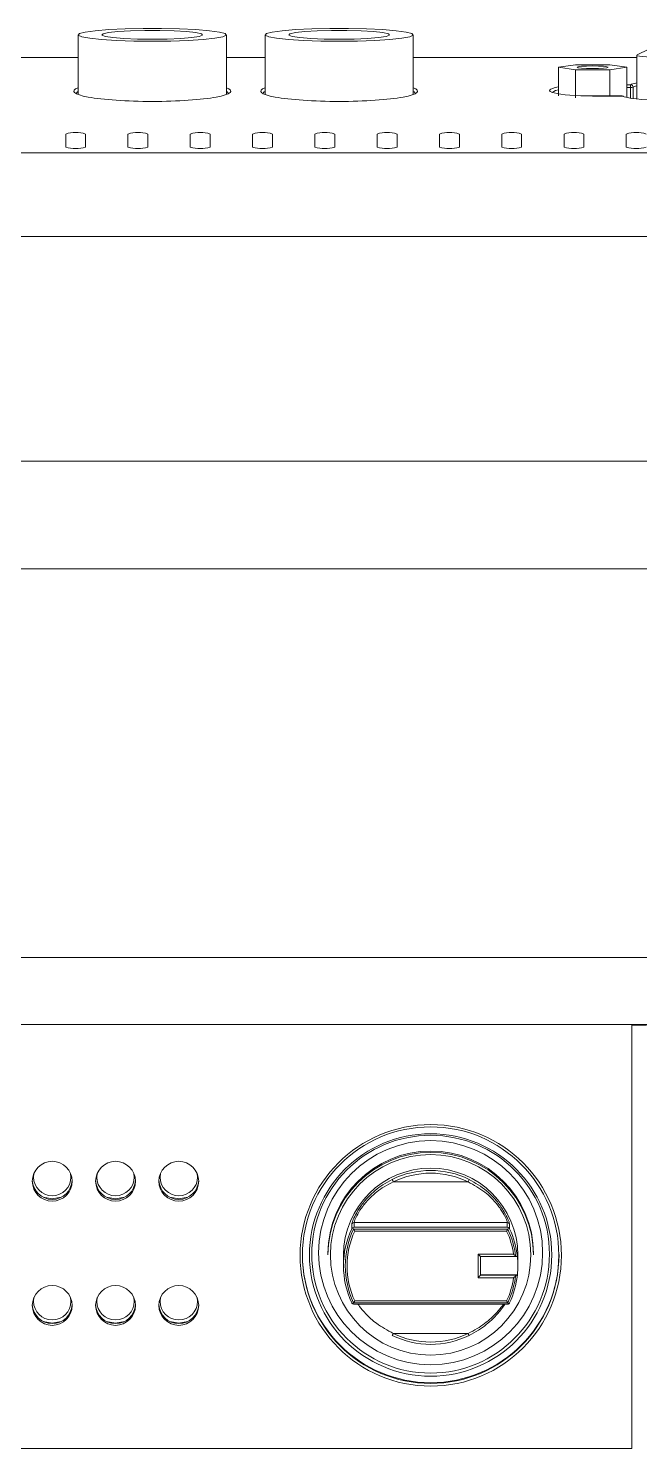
# Model space of a CAD drawing. Header units: millimetres. Extents: x 56 to 1167, y 133 to 726.
# Drawn here: x 151.1 to 200.2, y 479.9 to 593.8 of the extents above; entities that cross this region are included whole.
import ezdxf

# ---------------------------------------------------------------- set-up
doc = ezdxf.new("R2010")
doc.units = ezdxf.units.MM

msp = doc.modelspace()

# ---------------------------------------------------------------- linework, layer by layer
at = {"color": 7, "linetype": 'Continuous', "lineweight": 15}
for p, q in [((155.127, 593.262), (155.127, 588.472)), ((167.027, 588.472), (167.027, 593.262)), ((170.127, 593.262), (170.127, 588.472)), ((182.027, 588.472), (182.027, 593.262)), ((155.127, 591.436), (147.977, 591.436)), ((170.127, 591.436), (167.027, 591.436)), ((199.959, 591.436), (182.027, 591.436)), ((199.959, 591.622), (199.959, 588.115)), ((200.923, 592.114), (199.989, 591.652)), ((195.044, 590.865), (193.669, 590.657)), ((193.669, 590.657), (195.044, 590.45)), ((193.669, 590.657), (193.669, 588.375)), ((197.794, 590.865), (195.044, 590.865)), ((195.044, 590.45), (195.044, 588.214)), ((195.044, 590.45), (197.794, 590.45)), ((199.169, 590.657), (197.794, 590.865)), ((197.794, 590.45), (199.169, 590.657)), ((197.794, 590.45), (197.794, 588.356)), ((199.169, 590.657), (199.169, 588.232)), ((199.471, 589.255), (199.471, 589.04)), ((198.796, 588.356), (196.419, 588.356)), ((198.796, 588.354), (196.419, 588.354)), ((154.124, 585.303), (154.124, 584.259)), ((155.724, 584.259), (155.724, 585.303)), ((159.124, 585.303), (159.124, 584.259)), ((160.724, 584.259), (160.724, 585.303)), ((164.124, 585.303), (164.124, 584.259)), ((165.724, 584.259), (165.724, 585.303)), ((169.124, 585.303), (169.124, 584.259)), ((170.724, 584.259), (170.724, 585.303)), ((174.124, 585.303), (174.124, 584.259)), ((175.724, 584.259), (175.724, 585.303)), ((179.124, 585.303), (179.124, 584.259)), ((180.724, 584.259), (180.724, 585.303)), ((184.124, 585.303), (184.124, 584.259)), ((185.724, 584.259), (185.724, 585.303)), ((189.124, 585.303), (189.124, 584.259)), ((190.724, 584.259), (190.724, 585.303)), ((194.124, 585.303), (194.124, 584.259)), ((195.724, 584.259), (195.724, 585.303)), ((199.124, 585.303), (199.124, 584.259)), ((78.533, 583.797), (432.314, 583.797)), ((432.092, 577.087), (78.756, 577.087)), ((78.945, 559.068), (431.902, 559.068)), ((431.97, 550.438), (78.877, 550.438)), ((88.774, 519.248), (379.224, 519.248)), ((91.274, 513.874), (376.724, 513.874)), ((200.758, 513.825), (199.558, 513.825)), ((199.558, 513.825), (199.558, 479.854)), ((151.544, 501.858), (151.544, 501.634)), ((154.544, 501.634), (154.544, 501.858)), ((156.624, 501.858), (156.624, 501.634)), ((159.624, 501.634), (159.624, 501.858)), ((161.704, 501.858), (161.704, 501.634)), ((164.704, 501.634), (164.704, 501.858)), ((180.419, 501.25), (186.429, 501.25)), ((177.092, 497.493), (177.092, 497.886)), ((177.273, 498), (177.273, 497.608)), ((189.574, 498), (177.273, 498)), ((189.574, 497.608), (189.574, 498)), ((189.755, 497.886), (189.755, 497.493)), ((177.236, 497.454), (177.167, 497.574)), ((177.236, 497.454), (189.611, 497.454)), ((177.273, 497.608), (189.574, 497.608)), ((189.521, 497.308), (177.326, 497.308)), ((189.611, 497.454), (189.681, 497.574)), ((175.174, 495.5), (175.174, 495.391)), ((176.424, 495.374), (176.424, 494.519)), ((187.224, 495.448), (190.073, 495.448)), ((187.224, 493.556), (187.224, 495.448)), ((187.423, 495.266), (190.366, 495.266)), ((187.424, 495.266), (187.424, 493.772)), ((190.383, 495.267), (190.383, 495.293)), ((190.424, 494.546), (190.424, 495.374)), ((191.674, 495.391), (191.674, 495.5)), ((190.073, 493.556), (187.224, 493.556)), ((187.424, 493.798), (190.383, 493.798)), ((187.424, 493.772), (190.383, 493.772)), ((190.383, 493.798), (190.383, 493.772)), ((151.544, 491.896), (151.544, 491.672)), ((154.544, 491.672), (154.544, 491.896)), ((156.624, 491.896), (156.624, 491.672)), ((159.624, 491.672), (159.624, 491.896)), ((161.704, 491.896), (161.704, 491.672)), ((164.704, 491.672), (164.704, 491.896)), ((177.236, 491.56), (177.167, 491.459)), ((189.611, 491.56), (177.236, 491.56)), ((189.574, 491.431), (177.273, 491.431)), ((177.326, 491.696), (189.521, 491.696)), ((189.611, 491.56), (189.681, 491.459)), ((186.429, 489.096), (180.419, 489.096)), ((199.558, 479.854), (91.289, 479.854))]:
    msp.add_line(p, q, dxfattribs=at)
at = {"color": 8, "linetype": 'Continuous', "lineweight": 15}
for p, q in [((155.127, 591.432), (147.977, 591.432)), ((170.127, 591.432), (167.027, 591.432)), ((199.959, 591.432), (182.027, 591.432)), ((199.169, 589.255), (199.471, 589.255)), ((199.471, 589.04), (199.169, 589.04)), ((199.471, 588.176), (199.471, 589.04)), ((199.667, 588.148), (199.667, 589.053)), ((196.419, 588.354), (196.419, 588.356)), ((198.796, 588.354), (198.796, 588.356)), ((151.544, 501.634), (151.574, 501.934)), ((154.513, 501.934), (154.544, 501.634)), ((156.624, 501.634), (156.654, 501.934)), ((159.593, 501.934), (159.624, 501.634)), ((161.704, 501.634), (161.734, 501.934)), ((164.673, 501.934), (164.704, 501.634)), ((151.544, 491.672), (151.574, 491.972)), ((154.513, 491.972), (154.544, 491.672)), ((156.624, 491.672), (156.654, 491.972)), ((159.593, 491.972), (159.624, 491.672)), ((161.704, 491.672), (161.734, 491.972)), ((164.673, 491.972), (164.704, 491.672))]:
    msp.add_line(p, q, dxfattribs=at)
at = {"color": 7, "linetype": 'Continuous', "lineweight": 15, "flags": 128}
for points in [[(161.077, 592.743), (162.557, 592.76), (163.944, 592.808), (165.15, 592.884), (166.101, 592.984), (166.736, 593.102), (167.015, 593.229), (166.922, 593.359), (166.461, 593.483), (165.662, 593.593), (164.574, 593.682), (163.267, 593.744), (161.823, 593.777), (160.331, 593.777), (158.887, 593.744), (157.58, 593.682), (156.493, 593.593), (155.693, 593.483), (155.232, 593.359), (155.139, 593.229), (155.418, 593.102), (156.053, 592.984), (157.004, 592.884), (158.211, 592.808), (159.597, 592.76), (161.077, 592.743)], [(161.077, 592.909), (159.883, 592.925), (158.796, 592.97), (157.911, 593.042), (157.307, 593.133), (157.038, 593.236), (157.129, 593.341), (157.57, 593.439), (158.322, 593.521), (159.32, 593.58), (160.473, 593.611), (161.681, 593.611), (162.834, 593.58), (163.832, 593.521), (164.584, 593.439), (165.026, 593.341), (165.116, 593.236), (164.847, 593.133), (164.243, 593.042), (163.359, 592.97), (162.271, 592.925), (161.077, 592.909)], [(176.077, 592.743), (177.557, 592.76), (178.944, 592.808), (180.15, 592.884), (181.101, 592.984), (181.736, 593.102), (182.015, 593.229), (181.922, 593.359), (181.461, 593.483), (180.662, 593.593), (179.574, 593.682), (178.267, 593.744), (176.823, 593.777), (175.331, 593.777), (173.887, 593.744), (172.58, 593.682), (171.493, 593.593), (170.693, 593.483), (170.232, 593.359), (170.139, 593.229), (170.418, 593.102), (171.053, 592.984), (172.004, 592.884), (173.211, 592.808), (174.597, 592.76), (176.077, 592.743)], [(176.077, 592.909), (174.883, 592.925), (173.796, 592.97), (172.911, 593.042), (172.307, 593.133), (172.038, 593.236), (172.129, 593.341), (172.57, 593.439), (173.322, 593.521), (174.32, 593.58), (175.473, 593.611), (176.681, 593.611), (177.834, 593.58), (178.832, 593.521), (179.584, 593.439), (180.026, 593.341), (180.116, 593.236), (179.847, 593.133), (179.243, 593.042), (178.359, 592.97), (177.271, 592.925), (176.077, 592.909)], [(199.989, 591.652), (199.96, 591.614), (200.027, 591.577), (200.185, 591.541), (200.426, 591.51), (200.741, 591.483), (201.113, 591.464), (201.526, 591.452), (201.959, 591.447)], [(195.169, 590.657), (195.264, 590.616), (195.535, 590.58), (195.94, 590.557), (196.419, 590.548), (196.897, 590.557), (197.302, 590.58), (197.573, 590.616), (197.669, 590.657), (197.573, 590.699), (197.302, 590.734), (196.897, 590.758), (196.419, 590.766), (195.94, 590.758), (195.535, 590.734), (195.264, 590.699), (195.169, 590.657)], [(152.321, 500.012), (153.044, 499.877), (153.766, 500.012)], [(157.401, 500.012), (158.124, 499.877), (158.846, 500.012)], [(162.481, 500.012), (163.204, 499.877), (163.926, 500.012)], [(152.321, 490.05), (153.044, 489.915), (153.766, 490.05)], [(157.401, 490.05), (158.124, 489.915), (158.846, 490.05)], [(162.481, 490.05), (163.204, 489.915), (163.926, 490.05)]]:
    msp.add_lwpolyline(points, dxfattribs=at)
at = {"color": 7, "linetype": 'Continuous', "lineweight": 15}
for centre, radius in [((183.428, 495.355), 10.489), ((183.419, 495.372), 10.289), ((183.419, 495.388), 9.724), ((183.419, 495.448), 9.537), ((183.419, 495.568), 8.989), ((153.045, 501.3), 1.598), ((158.125, 501.3), 1.598), ((163.205, 501.3), 1.598), ((183.42, 495.396), 8.042), ((153.045, 491.338), 1.598), ((158.125, 491.338), 1.598), ((163.205, 491.338), 1.598)]:
    msp.add_circle(centre, radius, dxfattribs=at)
for centre, radius, start, end in [((199.463, 589.052), 0.204, 0.38327, 87.61286), ((199.507, 589.938), 0.899, 267.74574, 280.23847), ((198.796, 588.156), 0.2, 59.7666, 90), ((198.802, 588.165), 0.189, 59.82483, 91.76083), ((154.924, 582.879), 2.553, 71.73716, 108.26284), ((159.924, 582.879), 2.553, 71.73699, 108.26301), ((164.924, 582.879), 2.553, 71.73716, 108.26284), ((169.924, 582.879), 2.553, 71.73699, 108.26301), ((174.924, 582.879), 2.553, 71.73699, 108.26301), ((179.924, 582.879), 2.553, 71.73716, 108.26284), ((184.924, 582.879), 2.553, 71.73699, 108.26301), ((189.924, 582.879), 2.553, 71.73699, 108.26301), ((194.924, 582.879), 2.553, 71.73699, 108.26301), ((199.924, 582.879), 2.553, 71.73707, 108.26293), ((154.924, 586.683), 2.553, 251.73716, 288.26284), ((159.924, 586.683), 2.553, 251.73699, 288.26301), ((164.924, 586.683), 2.553, 251.73716, 288.26284), ((169.924, 586.683), 2.553, 251.73699, 288.26301), ((174.924, 586.683), 2.553, 251.73699, 288.26301), ((179.924, 586.683), 2.553, 251.73716, 288.26284), ((184.924, 586.683), 2.553, 251.73699, 288.26301), ((189.924, 586.683), 2.553, 251.73699, 288.26301), ((194.924, 586.683), 2.553, 251.73699, 288.26301), ((199.924, 586.683), 2.553, 251.73707, 288.26293), ((183.424, 495.475), 8.25, 0.17025, 179.82975), ((183.424, 495.366), 8.25, 0.17028, 179.82972), ((153.044, 501.439), 1.6, 182.51512, 357.48488), ((153.044, 501.634), 1.5, 180, 0), ((158.124, 501.439), 1.6, 182.51484, 357.48516), ((158.124, 501.634), 1.5, 180, 0), ((163.204, 501.439), 1.6, 182.51501, 357.48499), ((163.204, 501.634), 1.5, 180, 0), ((183.424, 495.354), 7, 0.15955, 179.84045), ((183.424, 495.14), 7.024, 63.86872, 116.13128), ((181.916, 502.043), 1.694, 200.61509, 207.89613), ((183.424, 495.124), 6.823, 63.86881, 116.13119), ((184.931, 502.043), 1.694, 332.10387, 339.38491), ((177.273, 497.8), 0.2, 89.94536, 154.61356), ((189.574, 497.8), 0.2, 25.38552, 90.05555), ((183.373, 494.519), 6.95, 154.66435, 205.33565), ((183.374, 494.507), 6.809, 154.35285, 205.64715), ((183.375, 494.502), 6.669, 155.11343, 204.88657), ((183.468, 494.501), 6.673, 8.16405, 24.88182), ((183.469, 494.506), 6.813, 6.79914, 25.64285), ((183.471, 494.518), 6.953, 6.17645, 25.332), ((183.424, 495.442), 10.3, 180.16056, 359.83944), ((183.478, 494.546), 6.946, 353.82482, 6.17518), ((183.468, 494.503), 6.673, 335.11804, 351.83609), ((183.469, 494.508), 6.813, 334.35696, 353.20105), ((183.471, 494.52), 6.953, 334.668, 353.82355), ((153.044, 491.477), 1.6, 182.51484, 357.48516), ((153.044, 491.672), 1.5, 180, 0), ((158.124, 491.477), 1.6, 182.51484, 357.48516), ((158.124, 491.672), 1.5, 180, 0), ((163.204, 491.477), 1.6, 182.51501, 357.48499), ((163.204, 491.672), 1.5, 180, 0), ((179.545, 489.47), 0.95, 325.72361, 336.83356), ((183.424, 495.241), 7.024, 243.86872, 296.13128), ((183.424, 495.222), 6.823, 243.86881, 296.13119), ((187.302, 489.47), 0.95, 203.16644, 214.27639)]:
    msp.add_arc(centre, radius, start, end, dxfattribs=at)
for centre, major_axis, ratio, start_param, end_param in [((161.077, 588.743), (6.3, 0), 0.1306505, 2.8066965, 4.712389), ((161.077, 588.743), (6.3, 0), 0.1306505, 4.712389, 6.6180815), ((176.077, 588.743), (6.3, 0), 0.1306505, 2.8066965, 4.712389), ((176.077, 588.743), (6.3, 0), 0.1306505, 4.712389, 6.6180815), ((161.077, 588.544), (6.1, 0), 0.1320766, 2.9193693, 3.1415927), ((161.077, 588.544), (6.1, 0), 0.1320766, 0, 0.2222234), ((176.077, 588.544), (6.1, 0), 0.1320766, 2.9193693, 3.1415927), ((176.077, 588.544), (6.1, 0), 0.1320766, 0, 0.2222234), ((196.419, 588.606), (3.25, 0), 0.1333271, 2.5795229, 3.1415927), ((201.919, 588.445), (3.2, 0), 0.1306505, 3.3621259, 4.712389), ((177.273, 497.391), (0, 0.217), 0.9230623, 0, 0.5612153), ((189.574, 497.391), (0, 0.217), 0.9230623, 5.72197, 6.2831853), ((187.224, 495.466), (0.2, -0.2), 0.0436609, 4.7560222, 6.3268185), ((187.224, 493.573), (0.2, 0.2), 0.0436609, 4.6687557, 6.2395521), ((177.273, 491.613), (0.2, 0), 0.909039, 4.1511737, 4.712389), ((189.574, 491.613), (0.2, 0), 0.909039, 4.712389, 5.2736043)]:
    msp.add_ellipse(centre, major_axis=major_axis, ratio=ratio, start_param=start_param, end_param=end_param, dxfattribs=at)
at = {"color": 8, "linetype": 'Continuous', "lineweight": 15}
for centre, major_axis, ratio, start_param, end_param in [((196.419, 588.805), (3.45, 0), 0.1306505, 2.4932761, 4.712389), ((202.594, 589.164), (3.2, 0), 0.1306505, 2.5384128, 2.9210594), ((202.594, 588.966), (3, 0), 0.1335502, 2.6433806, 2.9210594)]:
    msp.add_ellipse(centre, major_axis=major_axis, ratio=ratio, start_param=start_param, end_param=end_param, dxfattribs=at)
at = {"color": 7, "linetype": 'Continuous', "lineweight": 15}
for points, knots in [([(177.092, 497.886), (177.106, 497.944), (177.133, 498.061), (177.371, 498.595), (177.786, 499.295), (178.494, 500.174), (179.375, 500.932), (180.076, 501.309), (180.33, 501.446)], [0, 0, 0, 0, 0.1527719, 0.3064745, 0.461841, 0.6253118, 0.8642844, 1, 1, 1, 1]), ([(186.517, 501.446), (187, 501.165), (187.854, 500.669), (188.771, 499.694), (189.343, 498.851), (189.652, 498.217), (189.748, 497.946), (189.754, 497.897), (189.755, 497.886)], [0, 0, 0, 0, 0.26113593, 0.4617683, 0.63146737, 0.80005277, 0.95500401, 1, 1, 1, 1]), ([(180.419, 501.25), (180.172, 501.126), (179.497, 500.785), (178.639, 500.096), (177.948, 499.291), (177.544, 498.65), (177.313, 498.162), (177.286, 498.054), (177.273, 498)], [0, 0, 0, 0, 0.137979, 0.3784671, 0.5412173, 0.6952718, 0.8478862, 1, 1, 1, 1]), ([(189.574, 498), (189.573, 498.01), (189.567, 498.056), (189.474, 498.304), (189.174, 498.884), (188.616, 499.656), (187.72, 500.548), (186.897, 500.995), (186.429, 501.25)], [0, 0, 0, 0, 0.0448208, 0.1990006, 0.3662413, 0.5346839, 0.7353689, 1, 1, 1, 1]), ([(177.167, 497.574), (177.153, 497.565), (177.126, 497.547), (177.103, 497.515), (177.093, 497.496), (177.092, 497.493)], [0, 0, 0, 0, 0.4645423, 0.9318046, 1, 1, 1, 1]), ([(177.326, 497.308), (177.325, 497.309), (177.322, 497.314), (177.305, 497.341), (177.273, 497.392), (177.248, 497.434), (177.236, 497.454)], [0, 0, 0, 0, 0.016422, 0.0883417, 0.5432907, 1, 1, 1, 1]), ([(189.521, 497.308), (189.522, 497.309), (189.525, 497.314), (189.542, 497.341), (189.575, 497.392), (189.599, 497.434), (189.611, 497.454)], [0, 0, 0, 0, 0.016422, 0.08836391, 0.54329098, 1, 1, 1, 1]), ([(189.755, 497.493), (189.746, 497.509), (189.728, 497.54), (189.699, 497.563), (189.683, 497.573), (189.681, 497.574)], [0, 0, 0, 0, 0.4597912, 0.9174267, 1, 1, 1, 1]), ([(190.073, 495.448), (190.074, 495.448), (190.105, 495.421), (190.162, 495.372), (190.212, 495.331), (190.234, 495.313)], [0, 0, 0, 0, 0.0126546, 0.548827, 1, 1, 1, 1]), ([(190.234, 495.313), (190.257, 495.298), (190.304, 495.267), (190.356, 495.267), (190.383, 495.267)], [0, 0, 0, 0, 0.46902957, 1, 1, 1, 1]), ([(190.234, 493.702), (190.212, 493.68), (190.162, 493.634), (190.105, 493.583), (190.074, 493.556), (190.073, 493.556)], [0, 0, 0, 0, 0.4511918, 0.9873494, 1, 1, 1, 1]), ([(190.383, 493.772), (190.351, 493.766), (190.299, 493.756), (190.252, 493.716), (190.234, 493.702)], [0, 0, 0, 0, 0.6227938, 1, 1, 1, 1]), ([(177.092, 491.545), (177.101, 491.53), (177.119, 491.498), (177.148, 491.472), (177.164, 491.461), (177.167, 491.459)], [0, 0, 0, 0, 0.4597918, 0.9174202, 1, 1, 1, 1]), ([(177.236, 491.56), (177.248, 491.578), (177.273, 491.614), (177.305, 491.663), (177.322, 491.69), (177.325, 491.695), (177.326, 491.696)], [0, 0, 0, 0, 0.4567025, 0.9116371, 0.9835641, 1, 1, 1, 1]), ([(177.586, 491.431), (177.623, 491.378), (177.757, 491.189), (178.24, 490.611), (179.124, 489.796), (179.949, 489.35), (180.419, 489.096)], [0, 0, 0, 0, 0.09381266, 0.33466278, 0.62161577, 1, 1, 1, 1]), ([(186.429, 489.096), (186.675, 489.22), (187.351, 489.559), (188.205, 490.216), (188.901, 490.946), (189.147, 491.274), (189.264, 491.431)], [0, 0, 0, 0, 0.199879, 0.5482533, 0.784017, 1, 1, 1, 1]), ([(189.384, 491.431), (189.278, 491.281), (189.04, 490.942), (188.349, 490.169), (187.473, 489.447), (186.771, 489.071), (186.517, 488.935)], [0, 0, 0, 0, 0.1952284, 0.439686, 0.7970489, 1, 1, 1, 1]), ([(189.611, 491.56), (189.599, 491.578), (189.575, 491.614), (189.542, 491.663), (189.525, 491.69), (189.522, 491.695), (189.521, 491.696)], [0, 0, 0, 0, 0.4567022, 0.9116149, 0.9835641, 1, 1, 1, 1]), ([(189.681, 491.459), (189.694, 491.47), (189.721, 491.491), (189.745, 491.524), (189.754, 491.543), (189.755, 491.545)], [0, 0, 0, 0, 0.464566, 0.9317902, 1, 1, 1, 1])]:
    msp.add_open_spline(points, degree=3, knots=knots, dxfattribs=at)

doc.saveas('drawing.dxf')
